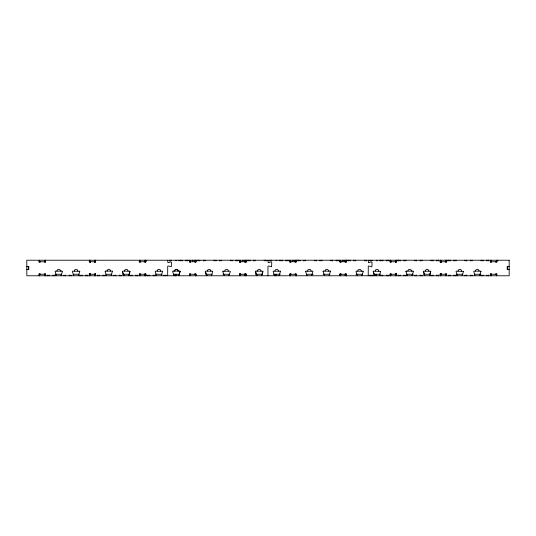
<?xml version="1.0" encoding="UTF-8"?>
<svg xmlns="http://www.w3.org/2000/svg" width="536" height="536" viewBox="0 0 536 536"><rect width="100%" height="100%" fill="white"/><g stroke="black" fill="none" stroke-linecap="round" stroke-linejoin="round"><path stroke-width="0.8" d="M167.674 275.772L167.694 266.298L168.23 265.943L171.312 266.74L171.473 262.345L170.89 261.843L167.922 262.734L167.674 260.228M175.855 275.678L175.855 275.209M175.855 260.697L175.855 260.228M267.953 275.772L267.973 266.298L268.516 265.943L271.591 266.74L271.759 262.345L271.169 261.843L268.201 262.734L267.953 260.228M276.134 260.697L276.134 260.228M368.232 275.772L368.272 266.238L368.822 265.943L371.482 266.895L372.011 266.399L371.944 262.091L371.421 261.849L368.507 262.747L368.259 260.228M376.419 260.322L376.419 260.791L376.419 260.228M377.063 260.322L377.063 260.791L377.063 260.228M380.198 260.322L380.198 260.791L380.198 260.228M73.794 275.631L72.36 271.591L72.608 271.176L79.79 271.276M122.523 271.591C127.112 280.79 120.54 272.02 123.025 271.089L129.859 271.203M156.619 275.631L155.185 271.591L155.44 271.176L162.616 271.276M205.348 271.591C209.938 280.79 203.365 272.02 205.851 271.089L212.685 271.203M255.498 271.504C260.174 280.864 253.381 272.013 255.994 271.089M280.281 271.203L273.146 271.176L274.358 275.631M363.107 271.203L355.971 271.176L357.184 275.631M373.23 271.591L374.637 275.631L373.203 271.591L373.471 271.149L380.694 271.363M423.346 271.551L424.753 275.631L423.554 271.203L430.703 271.203M463.519 271.363L456.297 271.149L456.029 271.591L457.469 275.631M323.061 271.551L323.59 271.089M405.886 271.551L406.415 271.089M105.572 271.089L105.043 271.591L106.483 275.631M223.077 271.149L222.782 271.591L224.215 275.631M323.081 271.457L324.474 275.631M405.92 271.41L407.327 275.631M61.01 275.631L62.451 271.591L61.921 271.089M78.464 275.631L79.764 271.276M111.153 275.631L112.419 271.236M130.047 271.591L128.633 275.631L130.014 271.551M161.289 275.631L162.589 271.276M178.749 275.631L180.009 271.236M178.776 275.631L180.183 271.591M211.432 275.631L212.765 271.317M228.885 275.631L230.326 271.591L230.071 271.176L222.889 271.276M261.575 275.631L262.828 271.203L255.873 271.102M261.601 275.631L263.009 271.591M279.028 275.631L280.469 271.591L280.167 271.149M311.711 275.631L312.944 271.203L305.788 271.203M329.171 275.631L330.437 271.236M361.854 275.631L363.294 271.591L362.993 271.149M379.307 275.631L380.667 271.363M411.996 275.631L413.43 271.591L412.908 271.089M462.133 275.631L463.513 271.41M479.593 275.631L481 271.551M62.035 271.102L55.128 271.176L56.314 275.631M173.168 271.089L172.639 271.591L174.053 275.631M481.027 271.551L480.544 271.095L473.71 271.176L474.923 275.631M305.902 271.149L305.607 271.591L307.041 275.631M323.375 271.129L330.29 271.129M406.201 271.129L413.115 271.129M173.048 271.102L179.868 271.129M38.847 261.736L45.821 261.736M89.217 261.736L95.676 261.736M139.065 261.736L146.08 261.736M189.456 261.736L195.941 261.736L195.941 260.228M239.311 261.736L246.319 261.736M289.681 261.736L296.227 261.736L296.227 260.228M339.569 261.736L346.537 261.736M389.94 261.736L396.921 261.736M439.788 261.736L446.763 261.736L446.682 260.228M490.159 261.736L497.14 261.736M90.336 262.231L89.311 262.231L89.391 260.228M94.571 262.231L95.602 262.231L95.656 260.228M239.733 262.231L240.758 262.231L240.738 261.736M244.999 262.231L246.024 262.231M395.421 262.231L396.446 262.231L396.379 260.228M440.297 262.231L441.322 262.231M26.8 266.539L28.777 266.539L28.777 267.538L28.247 267.538L28.777 269.461L26.8 269.461M509.193 266.539L507.157 266.539L507.183 267.538L507.686 267.538M507.686 268.462L507.157 268.462L507.157 269.461L509.193 269.461M105.545 271.089L112.272 271.129M89.311 273.769L90.336 273.769M95.602 273.769L94.571 273.769L94.597 274.265M239.733 273.769L240.758 273.769L240.738 274.265M244.999 273.769L246.024 273.769L245.997 275.772L245.957 275.209M395.421 273.769L396.446 273.769M440.297 273.769L441.322 273.769M38.847 274.265L45.821 274.265M55.128 274.265L61.774 274.265M73.077 274.265L79.201 274.265M89.217 274.265L95.676 274.265M105.894 274.265L111.917 274.265M122.644 274.265L129.344 274.265M139.065 274.265L146.08 274.265M155.413 274.265L162.06 274.265M173.342 274.265L179.178 274.265M189.456 274.265L195.941 274.265L195.941 275.772M206.179 274.265L212.196 274.265M222.929 274.265L229.622 274.265M239.311 274.265L246.319 274.265M255.692 274.265L262.339 274.265M273.621 274.265L280.288 274.265M289.721 274.265L296.214 274.265L296.214 275.772M306.458 274.265L313.158 274.265M323.201 274.265L329.901 274.265M339.563 274.265L346.551 274.265M355.978 274.265L362.624 274.265M373.9 274.265L380.573 274.265M389.94 274.265L396.895 274.265M406.657 274.265L413.357 274.265M423.407 274.265L430.107 274.265M439.768 274.265L446.783 274.265M456.257 274.265L462.903 274.265M474.206 274.265L480.852 274.265M490.159 274.265L497.113 274.265M330.082 271.089L330.551 271.363M179.748 271.102L180.13 271.363M430.75 271.276L429.477 275.631L430.803 271.363M375.77 275.209L375.77 275.678M372.634 275.678L372.634 275.209L372.634 275.772M279.913 260.697L279.913 260.228M276.777 260.697L276.777 260.228M179.634 260.697L179.634 260.228M376.419 275.209L376.419 275.678M373.284 275.678L373.284 275.209L373.284 275.772M507.666 266.539L507.666 269.461M497.83 260.228L497.83 260.791M496.825 260.228L496.825 261.736M496.705 260.228L496.725 262.231L495.7 262.231L495.726 261.736M496.725 275.772L496.725 273.769L495.7 273.769L495.7 274.265M496.55 274.265L496.55 275.772M491.465 261.736L491.438 262.231L490.433 262.231L490.433 260.228M491.438 274.265L491.465 273.769L490.433 273.769L490.46 275.772M491.063 260.228L491.063 260.791M491.063 261.26L491.063 261.736M491.063 274.265L491.063 275.772M490.587 260.228L490.587 261.736M490.587 274.265L490.587 274.74M490.587 275.209L490.587 275.772M488.698 260.228L488.698 260.791M488.698 275.209L488.698 275.772M488.604 260.228L488.604 260.791M488.604 275.209L488.604 275.772M488.229 275.209L488.229 275.772M488.102 260.228L488.102 260.791M488.102 275.209L488.102 275.772M487.17 260.228L487.17 260.791M487.19 275.209L487.19 275.772M486.594 260.228L486.594 260.978M486.594 275.022L486.594 275.772M483.09 260.228L483.09 260.978M483.09 275.022L483.09 275.772M482.494 260.228L482.514 260.791M482.494 275.209L482.514 275.772M481.583 260.228L481.583 260.791M481.583 275.209L481.583 275.772M481.08 260.228L481.08 260.791M481.08 275.209L481.08 275.772M472.317 260.228L472.317 260.791M472.317 275.209L472.317 275.772M471.814 260.228L471.814 260.791M471.814 275.209L471.814 275.772M470.903 260.228L470.903 260.791M470.903 275.209L470.903 275.772M470.307 260.228L470.307 260.978M470.307 275.022L470.307 275.772M466.802 260.228L466.802 260.978M466.802 275.022L466.802 275.772M466.206 260.228L466.226 260.791M466.226 275.209L466.226 275.772M465.295 260.228L465.295 260.791M465.295 275.209L465.295 275.772M464.792 260.228L464.792 260.791M464.792 275.209L464.792 275.772M456.029 260.228L456.029 260.791M456.029 275.209L456.029 275.772M455.526 260.228L455.526 260.791M455.526 275.209L455.526 275.772M454.615 260.228L454.615 260.791M454.615 275.209L454.615 275.772M454.019 260.228L454.019 260.978M454.019 275.022L454.019 275.772M450.515 260.228L450.515 260.978M450.515 275.022L450.515 275.772M449.918 260.228L449.918 260.791M449.918 275.209L449.918 275.772M449.007 260.228L449.007 260.791M449.007 275.209L449.007 275.772M448.88 260.228L448.88 260.791M448.505 260.228L448.505 260.791M448.505 275.209L448.505 275.772M448.411 260.228L448.411 260.791M448.411 275.209L448.411 275.772M447.687 260.228L447.687 260.791M446.522 260.228L446.589 262.231L445.557 262.231L445.584 261.736M446.562 275.772L446.589 273.769L445.557 273.769L445.557 274.265M446.046 260.228L446.046 261.736M446.046 274.265L446.046 274.74M446.046 275.209L446.046 275.772M445.49 260.228L445.49 261.736M445.49 274.265L445.49 275.772M441.322 261.736L441.296 262.231M441.296 273.769L441.322 274.265M440.92 260.228L440.92 260.791M440.92 261.26L440.92 261.736M440.92 274.265L440.92 275.772M440.451 260.228L440.451 261.736M440.451 274.265L440.451 274.74M440.451 275.209L440.451 275.772M440.297 260.228L440.317 262.231M440.317 273.769L440.297 275.772M438.562 260.228L438.562 260.791M438.562 275.209L438.562 275.772M438.461 260.228L438.461 260.791M438.461 275.209L438.461 275.772M438.086 275.209L438.086 275.772M437.959 260.228L437.959 260.791M437.959 275.209L437.959 275.772M437.028 260.228L437.028 260.791M437.048 275.209L437.048 275.772M436.458 260.228L436.458 260.978M436.458 275.022L436.458 275.772M432.947 260.228L432.947 260.978M432.947 275.022L432.947 275.772M432.351 260.228L432.351 260.791M432.351 275.209L432.371 275.772M431.44 260.228L431.44 260.791M431.44 275.209L431.44 275.772M430.937 260.228L430.937 260.791M430.937 275.209L430.937 275.772M422.174 260.228L422.174 260.791M422.174 275.209L422.174 275.772M421.671 260.228L421.671 260.791M421.671 275.209L421.671 275.772M420.74 260.228L420.74 260.791M420.76 275.209L420.76 275.772M420.17 260.228L420.17 260.978M420.17 275.022L420.17 275.772M416.66 260.228L416.66 260.978M416.66 275.022L416.66 275.772M416.063 260.228L416.083 260.791M416.063 275.209L416.083 275.772M415.152 260.228L415.152 260.791M415.152 275.209L415.152 275.772M414.656 260.228L414.656 260.791M414.656 275.209L414.656 275.772M405.886 260.228L405.886 260.791M405.886 275.209L405.886 275.772M405.383 260.228L405.383 260.791M405.383 275.209L405.383 275.772M404.472 260.228L404.452 260.791M404.472 275.209L404.472 275.772M403.883 260.228L403.883 260.978M403.883 275.022L403.883 275.772M400.372 260.228L400.372 260.978M400.372 275.022L400.372 275.772M399.776 260.228L399.776 260.791M399.776 275.209L399.796 275.772M398.864 260.228L398.864 260.791M398.864 275.209L398.864 275.772M398.744 260.228L398.744 260.791M398.369 260.228L398.369 260.791M398.369 275.209L398.369 275.772M398.268 260.228L398.268 260.791M398.268 275.209L398.268 275.772M397.545 260.228L397.545 260.791M396.54 260.228L396.54 261.736M396.419 273.769L396.419 275.772M395.903 260.228L395.903 261.736M395.903 274.265L395.903 274.74M395.903 275.209L395.903 275.772M395.441 261.736L395.441 262.231M395.441 273.769L395.347 275.772M395.347 260.228L395.347 261.736M391.159 261.736L391.18 262.231L390.154 262.231L390.181 260.228M391.18 274.265L391.18 273.769L390.154 273.769L390.154 275.772M390.784 260.228L390.784 260.791M390.784 261.26L390.784 261.736M390.784 274.265L390.784 275.772M390.242 260.228L390.308 261.736M390.308 274.265L390.308 274.74M390.308 275.209L390.308 275.772M388.419 260.228L388.419 260.791M388.419 275.209L388.419 275.772M388.319 260.228L388.319 260.791M388.319 275.209L388.319 275.772M387.943 275.209L387.943 275.772M387.816 260.228L387.816 260.791M387.816 275.209L387.816 275.772M386.885 260.228L386.912 260.791M386.912 275.209L386.912 275.772M386.315 260.228L386.315 260.978M386.315 275.022L386.315 275.772M382.805 260.228L382.805 260.978M382.805 275.022L382.805 275.772M382.215 260.228L382.215 260.791M382.215 275.209L382.215 275.772M381.304 260.228L381.304 260.791M381.304 275.209L381.304 275.772M380.801 260.228L380.801 260.791M380.801 275.209L380.801 275.772M379.548 260.228L379.548 260.791M376.419 274.265L376.419 275.772M376.359 274.265L376.386 275.772M375.77 274.265L375.77 275.772M372.031 260.228L372.031 260.791M372.031 275.209L372.031 275.772M371.535 260.228L371.535 260.791M371.535 275.209L371.535 275.772M370.624 260.228L370.597 260.791M370.624 275.209L370.624 275.772M370.028 260.228L370.028 260.978M370.028 275.022L370.028 275.772M366.517 260.228L366.517 260.978M365.947 260.228L365.927 260.791M365.016 260.228L365.016 260.791M364.513 260.228L364.513 260.791M355.743 260.228L355.743 260.791M355.247 260.228L355.247 260.791M354.309 260.228L354.309 260.791M353.74 260.228L353.74 260.978M350.229 260.228L350.229 260.978M349.64 260.228L349.64 260.791M348.728 260.228L348.728 260.791M348.601 260.228L348.601 260.791M348.226 260.228L348.226 260.791M348.125 260.228L348.125 260.791M347.402 260.228L347.402 260.791M346.37 260.228L346.403 261.736M346.363 274.265L346.363 275.772M346.283 260.228L346.303 262.231L345.278 262.231L345.278 261.736M346.303 275.772L346.283 273.769L345.278 273.769L345.278 274.265M346.236 260.228L346.236 260.791M346.236 261.26L346.236 261.736M346.236 274.265L346.236 274.74M346.236 275.209L346.236 275.772M345.767 260.228L345.767 261.736M345.767 274.265L345.767 274.74M345.767 275.209L345.767 275.772M345.211 260.228L345.211 261.736M345.211 274.265L345.211 275.772M344.708 260.228L344.708 260.978M343.201 260.228L343.201 260.978M342.698 260.228L342.698 260.978M341.017 261.736L341.043 262.231L340.012 262.231L340.038 260.228M341.043 274.265L341.043 273.769L340.012 273.769L340.012 275.772M340.641 260.228L340.641 260.791M340.641 261.26L340.641 261.736M340.641 274.265L340.641 275.772M340.099 260.228L340.166 261.736M340.166 274.265L340.166 275.772M338.276 260.228L338.276 260.791M338.183 260.228L338.183 260.791M337.68 260.228L337.68 260.791M336.769 260.228L336.749 260.791M336.173 260.228L336.173 260.978M332.662 260.228L332.662 260.978M332.072 260.228L332.092 260.791M331.161 260.228L331.161 260.791M330.658 260.228L330.658 260.791M321.895 260.228L321.895 260.791M321.392 260.228L321.392 260.791M320.461 260.228L320.461 260.791M319.885 260.228L319.885 260.978M316.374 260.228L316.374 260.978M315.784 260.228L315.805 260.791M314.873 260.228L314.873 260.791M314.371 260.228L314.371 260.791M305.607 260.228L305.607 260.791M305.105 260.228L305.105 260.791M304.193 260.228L304.173 260.791M303.597 260.228L303.597 260.978M300.086 260.228L300.086 260.978M299.497 260.228L299.497 260.791M298.586 260.228L298.586 260.791M298.458 260.228L298.458 260.791M298.083 260.228L298.083 260.791M297.989 260.228L297.989 260.791M297.266 260.228L297.266 260.791M296.14 260.228L296.14 262.231L295.135 262.231L295.162 261.736M296.14 275.772L296.14 273.769L295.135 273.769L295.162 274.265M296.093 260.228L296.093 260.791M296.093 261.26L296.093 261.736M296.093 274.265L296.093 274.74M296.093 275.209L296.093 275.772M295.624 260.228L295.624 261.736M295.624 274.265L295.624 274.74M295.624 275.209L295.624 275.772M295.068 260.228L295.068 260.978M294.565 260.228L294.565 260.978M293.058 260.228L293.058 260.978M292.562 260.228L292.562 260.978M290.874 261.736L290.901 262.231L289.875 262.231L289.875 260.228M290.874 274.265L290.901 273.769L289.875 273.769L289.875 275.772M290.499 260.228L290.499 260.791M290.499 261.26L290.499 261.736M290.499 274.265L290.499 275.772M289.956 260.228L290.03 261.736M290.03 274.265L290.03 275.772M288.134 260.228L288.134 260.791M288.04 260.228L288.04 260.791M287.537 260.228L287.537 260.791M286.036 260.228L286.036 260.978M282.526 260.228L282.526 260.978M281.929 260.228L281.929 260.791M281.018 260.228L281.018 260.791M280.516 260.228L280.516 260.791M279.269 260.228L279.269 260.791M275.491 274.265L275.491 275.772M271.752 260.228L271.752 260.791M271.25 260.228L271.25 260.791M270.318 260.228L270.318 260.791M269.749 260.228L269.749 260.978M266.238 260.228L266.238 260.978M265.642 260.228L265.662 260.791M264.73 260.228L264.73 260.791M264.228 260.228L264.228 260.791M255.464 260.228L255.464 260.791M254.962 260.228L254.962 260.791M254.051 260.228L254.051 260.791M253.461 260.228L253.461 260.978M249.95 260.228L249.95 260.978M249.354 260.228L249.354 260.791M248.443 260.228L248.443 260.791M248.315 260.228L248.315 260.791M247.94 260.228L247.94 260.791M247.846 260.228L247.846 260.791M247.116 260.228L247.116 260.791M246.118 261.736L246.078 260.228L245.997 262.231M246.091 274.265L246.091 275.772M245.957 260.228L245.957 260.791M245.957 261.26L245.957 261.736M245.957 274.265L245.957 274.74M245.481 260.228L245.481 261.736M245.481 274.265L245.481 274.74M245.481 275.209L245.481 275.772M244.999 261.736L245.019 262.231M245.019 273.769L244.999 274.265M244.925 260.228L244.925 261.736M244.925 274.265L244.925 275.772M244.423 260.228L244.423 260.978M242.922 260.228L242.922 260.978M242.419 260.228L242.419 260.978M240.356 260.228L240.356 260.791M240.356 261.26L240.356 261.736M240.356 274.265L240.356 275.772M239.887 260.228L239.887 261.736M239.887 274.265L239.887 275.772M239.813 260.228L239.76 262.231M239.76 273.769L239.733 275.772M237.997 260.228L237.997 260.791M237.897 260.228L237.897 260.791M237.394 260.228L237.394 260.791M236.483 260.228L236.483 260.791M236.463 260.228L236.463 260.791M235.894 260.228L235.894 260.978M232.383 260.228L232.383 260.978M231.807 260.228L231.807 260.791M230.875 260.228L230.875 260.791M230.38 260.228L230.38 260.791M221.609 260.228L221.609 260.791M221.107 260.228L221.107 260.791M220.175 260.228L220.175 260.791M219.606 260.228L219.606 260.978M216.095 260.228L216.095 260.978M215.499 260.228L215.499 260.791M214.588 260.228L214.588 260.791M214.092 260.228L214.092 260.791M205.322 260.228L205.322 260.791M204.819 260.228L204.819 260.791M203.888 260.228L203.908 260.791M203.318 260.228L203.318 260.978M199.807 260.228L199.807 260.978M199.211 260.228L199.211 260.791M198.3 260.228L198.3 260.791M198.179 260.228L198.179 260.791M197.804 260.228L197.804 260.791M197.704 260.228L197.704 260.791M196.973 260.228L196.973 260.791M195.854 260.228L195.881 262.231L194.856 262.231L194.883 261.736M195.881 275.772L195.854 273.769L194.856 273.769L194.883 274.265M195.814 260.228L195.814 260.791M195.814 261.26L195.814 261.736M195.814 274.265L195.814 274.74M195.814 275.209L195.814 275.772M195.339 260.228L195.339 261.736M195.339 274.265L195.339 274.74M195.339 275.209L195.339 275.772M194.782 260.228L194.782 260.978M194.287 260.228L194.287 260.978M192.779 260.228L192.779 260.978M192.277 260.228L192.277 260.978M190.595 261.736L190.622 262.231L189.59 262.231L189.67 260.228L189.744 261.736M190.622 274.265L190.595 273.769L189.59 273.769L189.617 275.772M190.22 260.228L190.22 260.791M190.22 261.26L190.22 261.736M190.22 274.265L190.22 275.772M189.744 274.265L189.744 275.772M187.855 260.228L187.855 260.791M187.754 260.228L187.754 260.791M187.258 260.228L187.258 260.791M185.751 260.228L185.751 260.978M182.24 260.228L182.24 260.978M181.65 260.228L181.65 260.791M180.739 260.228L180.739 260.791M180.237 260.228L180.237 260.791M178.984 260.228L178.984 260.791M176.498 260.228L176.498 260.791M175.855 274.265L175.855 275.772M175.828 274.265L175.828 275.772M175.205 274.265L175.205 275.772M171.466 260.228L171.466 260.791M170.971 260.228L170.971 260.791M170.059 260.228L170.039 260.791M169.463 260.228L169.463 260.978M165.952 275.022L165.952 275.772M165.363 275.209L165.363 275.772M164.452 275.209L164.452 275.772M163.949 275.209L163.949 275.772M155.179 275.209L155.179 275.772M154.683 275.209L154.683 275.772M153.772 275.209L153.772 275.772M153.175 275.022L153.175 275.772M149.665 275.022L149.665 275.772M149.075 275.209L149.075 275.772M148.164 275.209L148.164 275.772M147.661 275.209L147.661 275.772M147.561 275.209L147.561 275.772M145.799 260.228L145.799 261.736M145.799 274.265L145.832 275.772M145.718 260.228L145.745 262.231L144.713 262.231L144.713 261.736M145.718 275.772L145.745 273.769L144.713 273.769L144.713 274.265M145.671 260.228L145.671 260.791M145.671 261.26L145.671 261.736M145.671 274.265L145.671 274.74M145.671 275.209L145.671 275.772M145.202 260.228L145.202 261.736M145.202 274.265L145.202 274.74M145.202 275.209L145.202 275.772M144.646 260.228L144.646 261.736M144.646 274.265L144.646 275.772M140.479 261.736L140.452 262.231L139.447 262.231L139.534 260.228L139.601 260.791M140.479 274.265L140.452 273.769L139.447 273.769L139.447 275.772M140.077 260.228L140.077 260.791M140.077 261.26L140.077 261.736M140.077 274.265L140.077 275.772M139.568 261.26L139.568 261.736M139.601 274.265L139.601 275.772M137.712 275.209L137.712 275.772M137.618 275.209L137.618 275.772M137.243 275.209L137.243 275.772M137.116 275.209L137.116 275.772M135.608 275.022L135.608 275.772M132.097 275.022L132.097 275.772M131.528 275.209L131.508 275.772M130.596 275.209L130.596 275.772M130.094 275.209L130.094 275.772M121.33 275.209L121.33 275.772M120.828 275.209L120.828 275.772M119.917 275.209L119.917 275.772M119.32 275.022L119.32 275.772M115.809 275.022L115.809 275.772M115.22 275.209L115.24 275.772M114.309 275.209L114.309 275.772M113.806 275.209L113.806 275.772M105.043 275.209L105.043 275.772M104.54 275.209L104.54 275.772M103.629 275.209L103.629 275.772M103.033 275.022L103.033 275.772M99.529 275.022L99.529 275.772M98.952 275.209L98.952 275.772M98.021 275.209L98.021 275.772M97.519 275.209L97.519 275.772M97.425 275.209L97.425 275.772M95.576 273.769L95.602 275.772M95.529 260.228L95.529 260.791M95.529 261.26L95.529 261.736M95.529 274.265L95.529 274.74M95.529 275.209L95.529 275.772M95.06 260.228L95.06 261.736M95.06 274.265L95.06 274.74M95.06 275.209L95.06 275.772M94.571 261.736L94.597 262.231M94.504 260.228L94.504 261.736M94.504 274.265L94.504 275.772M90.309 261.736L90.309 262.231M90.309 273.769L90.309 274.265M89.934 260.228L89.934 260.791M89.934 261.26L89.934 261.736M89.934 274.265L89.934 275.772M89.425 260.228L89.425 260.791M89.465 261.26L89.425 261.736M89.465 274.265L89.465 275.772M89.338 273.769L89.311 275.772M87.569 275.209L87.569 275.772M87.475 275.209L87.475 275.772M87.1 275.209L87.1 275.772M86.973 275.209L86.973 275.772M86.061 275.209L86.061 275.772M86.041 275.209L86.041 275.772M85.472 275.022L85.472 275.772M81.961 275.022L81.961 275.772M81.385 275.209L81.385 275.772M80.454 275.209L80.454 275.772M79.951 275.209L79.951 275.772M71.188 275.209L71.188 275.772M70.685 275.209L70.685 275.772M69.774 275.209L69.774 275.772M69.184 275.022L69.184 275.772M65.673 275.022L65.673 275.772M65.077 275.209L65.097 275.772M64.166 275.209L64.166 275.772M63.663 275.209L63.663 275.772M54.9 275.209L54.9 275.772M54.397 275.209L54.397 275.772M53.486 275.209L53.486 275.772M52.897 275.022L52.897 275.772M49.386 275.022L49.386 275.772M48.789 275.209L48.809 275.772M47.878 275.209L47.878 275.772M47.376 275.209L47.376 275.772M47.282 275.209L47.282 275.772M45.553 260.228L45.553 260.791M45.553 261.26L45.553 261.736M45.553 274.265L45.553 275.772M45.513 260.228L45.433 262.231L44.434 262.231L44.434 261.736M45.459 275.772L45.433 273.769L44.434 273.769L44.461 274.265M45.393 260.228L45.393 260.791M45.393 261.26L45.393 261.736M45.393 274.265L45.393 274.74M45.393 275.209L45.393 275.772M44.917 260.228L44.917 260.791M44.917 261.26L44.917 261.736M44.917 274.265L44.917 274.74M44.917 275.209L44.917 275.772M40.2 261.736L40.173 262.231L39.168 262.231L39.249 260.228L39.282 260.791M40.2 274.265L40.173 273.769L39.168 273.769L39.195 275.772M39.43 274.265L39.43 275.772M39.282 261.26L39.282 261.736M39.282 274.265L39.282 275.772M28.75 266.539L28.75 267.538M28.75 268.462L28.75 269.461M28.328 266.539L28.328 269.461M107.059 271.089A1.755 1.755 0 0 1 108.815 269.34A1.755 1.755 0 0 1 110.57 271.089M74.377 271.089A1.755 1.755 0 0 1 76.132 269.34A1.755 1.755 0 0 1 77.888 271.089M56.923 271.089A1.755 1.755 0 0 1 58.679 269.34A1.755 1.755 0 0 1 60.427 271.089M157.202 271.089A1.755 1.755 0 0 1 158.958 269.34A1.755 1.755 0 0 1 160.713 271.089M124.52 271.089A1.755 1.755 0 0 1 126.268 269.34A1.755 1.755 0 0 1 128.024 271.089M257.481 271.089A1.755 1.755 0 0 1 259.236 269.34A1.755 1.755 0 0 1 260.992 271.089M224.798 271.089A1.755 1.755 0 0 1 226.554 269.34A1.755 1.755 0 0 1 228.309 271.089M207.345 271.089A1.755 1.755 0 0 1 209.1 269.34A1.755 1.755 0 0 1 210.856 271.089M357.767 271.089A1.755 1.755 0 0 1 359.522 269.34A1.755 1.755 0 0 1 361.277 271.089M325.077 271.089A1.755 1.755 0 0 1 326.833 269.34A1.755 1.755 0 0 1 328.588 271.089M307.624 271.089A1.755 1.755 0 0 1 309.379 269.34A1.755 1.755 0 0 1 311.135 271.089M274.941 271.089A1.755 1.755 0 0 1 276.697 269.34A1.755 1.755 0 0 1 278.445 271.089M475.499 271.089A1.755 1.755 0 0 1 477.254 269.34A1.755 1.755 0 0 1 479.01 271.089M458.046 271.089A1.755 1.755 0 0 1 459.801 269.34A1.755 1.755 0 0 1 461.556 271.089M425.363 271.089A1.755 1.755 0 0 1 427.118 269.34A1.755 1.755 0 0 1 428.874 271.089M407.903 271.089A1.755 1.755 0 0 1 409.658 269.34A1.755 1.755 0 0 1 411.413 271.089M375.22 271.089A1.755 1.755 0 0 1 376.976 269.34A1.755 1.755 0 0 1 378.731 271.089M509.2 260.228L26.8 260.228L26.827 275.772L509.193 275.772L509.167 260.228M286.626 260.791L286.626 260.228L286.606 260.791M276.134 275.772L276.134 274.265L276.1 275.772M186.347 260.791L186.347 260.228L186.32 260.791M136.204 275.772L136.204 275.209L136.184 275.772M176.398 269.34A1.755 1.755 0 0 0 174.642 271.089A1.755 1.755 0 0 1 176.411 269.34A1.755 1.755 0 0 1 178.166 271.089A1.755 1.755 0 0 0 176.398 269.34"/></g></svg>
